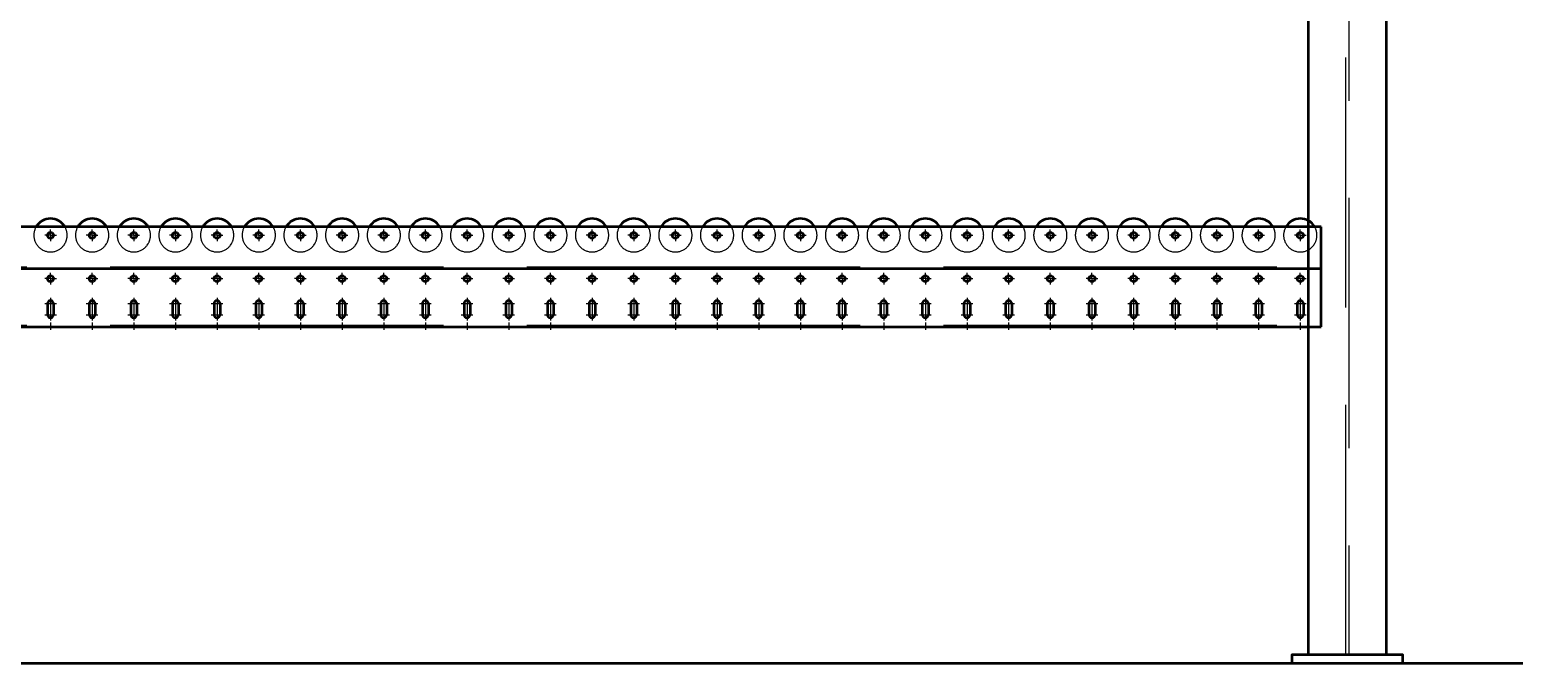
# Model space of a CAD drawing. Header units: millimetres. Extents: x 0 to 118800, y 79635 to 177025.
# Drawn here: x 63203 to 65876, y 158024 to 159164 of the extents above; entities that cross this region are included whole.
import ezdxf

# ---------------------------------------------------------------- set-up
doc = ezdxf.new("R2010")
doc.units = ezdxf.units.MM
doc.header["$LTSCALE"] = 200
for name, pattern in [('AM_DIN_F_W050', [6.25, 4.75, -1.5]), ('AM_DIN_F_W050x2', [3.125, 2.25, -0.875]), ('AM_DIN_G_W050', [13.75, 9.75, -1.5, 1, -1.5]), ('AM_DIN_G_W050x2', [6.875, 4.75, -0.875, 0.375, -0.875]), ('AM_ISO02W050x2', [3.75, 3, -0.75]), ('AM_ISO08W050x2', [9, 6, -0.75, 1.5, -0.75])]:
    doc.linetypes.add(name, pattern=pattern)
for name, color, linetype, lineweight in [('AM_0', 7, 'Continuous', 50), ('AM_0N', 7, 'Continuous', 50), ('AM_3', 6, 'AM_DIN_F_W050', 25), ('AM_3N', 6, 'AM_DIN_F_W050', 25), ('AM_7', 4, 'AM_DIN_G_W050', 25), ('AM_9', 253, 'Continuous', 0), ('AM_9N', 253, 'Continuous', 0)]:
    doc.layers.add(name, color=color, linetype=linetype, lineweight=lineweight)

# ---------------------------------------------------------------- blocks, each defined once
blk = doc.blocks.new('*U772')
at = {"layer": 'AM_0N'}
for p, q in [((0, -1087.50005), (0, 984.49995)), ((0, 984.49995), (140, 984.49995)), ((140, 984.49995), (140, -1087.50005)), ((140, -1087.50005), (0, -1087.50005))]:
    blk.add_line(p, q, dxfattribs=at)
at = {"layer": 'AM_3N', "linetype": 'AM_DIN_F_W050x2'}
for p, q in [((67.25, -1087.50005), (67.25, 984.49995)), ((72.75, 984.49995), (72.75, -1087.50005))]:
    blk.add_line(p, q, dxfattribs=at)
blk = doc.blocks.new('*U773')
at = {"layer": 'AM_0N'}
for p, q in [((-10, 1151.49995), (13, 1151.49995)), ((-10, 1142.49995), (-10, 1151.49995)), ((127, 1151.49995), (150, 1151.49995)), ((150, 1151.49995), (150, 1142.49995)), ((52, 1142.49995), (-10, 1142.49995)), ((67, 1023.49995), (67, 1127.49995)), ((73, 1127.49995), (73, 1023.49995)), ((150, 1142.49995), (88, 1142.49995)), ((-10, 1008.49995), (52, 1008.49995)), ((-10, 999.49995), (-10, 1008.49995)), ((-10, 999.49995), (150, 999.49995)), ((88, 1008.49995), (150, 1008.49995)), ((150, 1008.49995), (150, 999.49995))]:
    blk.add_line(p, q, dxfattribs=at)
for centre, start, end in [((52, 1127.49995), 0, 90), ((88, 1127.49995), 90, 180), ((52, 1023.49995), 270, 0), ((88, 1023.49995), 180, 270)]:
    blk.add_arc(centre, 15, start, end, dxfattribs=at)
at = {"layer": 'AM_9N'}
blk.add_line((13, 1151.49995), (127, 1151.49995), dxfattribs=at)
blk = doc.blocks.new('*U774')
at = {"layer": 'AM_0N'}
for p, q in [((127, 1466.49995), (13, 1466.49995)), ((13, 1466.49995), (13, 1151.49995)), ((21, 1466.49995), (21, 1151.49995)), ((119, 1466.49995), (119, 1151.49995)), ((127, 1151.49995), (127, 1466.49995)), ((13, 1151.49995), (127, 1151.49995))]:
    blk.add_line(p, q, dxfattribs=at)
blk = doc.blocks.new('trag seit hv')
at = {"layer": 'AM_0'}
for points in [[(127, 1466.49995), (170, 1466.49995), (170, 1481.49995), (-30, 1481.49995), (-30, 1466.49995), (13, 1466.49995)], [(140, 984.49995), (140, 999.49995), (0, 999.49995), (0, 984.49995)], [(0, -1087.50005), (-30, -1087.50005), (-30, -1102.50005), (170, -1102.50005), (170, -1087.50005), (140, -1087.50005)]]:
    blk.add_lwpolyline(points, dxfattribs=at)
at = {"layer": 'AM_9'}
for points in [[(13, 1466.49995), (127, 1466.49995)], [(0, 984.49995), (140, 984.49995)], [(140, -1087.50005), (0, -1087.50005)]]:
    blk.add_lwpolyline(points, dxfattribs=at)
at = {"layer": 'AM_0N'}
for name in ['*U774', '*U773', '*U772']:
    blk.add_blockref(name, (0, 0), dxfattribs=at)
blk = doc.blocks.new('*U775')
at = {"layer": 'AM_0'}
for p, q in [((5882, 42), (5882, 22)), ((5893, 42), (5893, 22))]:
    blk.add_line(p, q, dxfattribs=at)
for centre, start, end in [((5887.5, 42), 0, 180), ((5887.5, 22), 180, 0)]:
    blk.add_arc(centre, 5.5, start, end, dxfattribs=at)
at = {"layer": 'AM_7', "linetype": 'AM_DIN_G_W050x2'}
for p, q in [((5877, 42), (5898, 42)), ((5887.5, 52.5), (5887.5, 11.5)), ((5877, 22), (5898, 22))]:
    blk.add_line(p, q, dxfattribs=at)
blk = doc.blocks.new('*U825')
at = {"layer": 'AM_0'}
for p, q in [((3782, 42), (3782, 22)), ((3793, 42), (3793, 22))]:
    blk.add_line(p, q, dxfattribs=at)
for centre, start, end in [((3787.5, 42), 0, 180), ((3787.5, 22), 180, 0)]:
    blk.add_arc(centre, 5.5, start, end, dxfattribs=at)
at = {"layer": 'AM_7', "linetype": 'AM_DIN_G_W050x2'}
for p, q in [((3777, 42), (3798, 42)), ((3787.5, 52.5), (3787.5, 11.5)), ((3777, 22), (3798, 22))]:
    blk.add_line(p, q, dxfattribs=at)
blk = doc.blocks.new('*U826')
at = {"layer": 'AM_0'}
for p, q in [((3857, 42), (3857, 22)), ((3868, 42), (3868, 22))]:
    blk.add_line(p, q, dxfattribs=at)
for centre, start, end in [((3862.5, 42), 0, 180), ((3862.5, 22), 180, 0)]:
    blk.add_arc(centre, 5.5, start, end, dxfattribs=at)
at = {"layer": 'AM_7', "linetype": 'AM_DIN_G_W050x2'}
for p, q in [((3852, 42), (3873, 42)), ((3862.5, 52.5), (3862.5, 11.5)), ((3852, 22), (3873, 22))]:
    blk.add_line(p, q, dxfattribs=at)
blk = doc.blocks.new('*U827')
at = {"layer": 'AM_0'}
for p, q in [((3707, 42), (3707, 22)), ((3718, 42), (3718, 22))]:
    blk.add_line(p, q, dxfattribs=at)
for centre, start, end in [((3712.5, 42), 0, 180), ((3712.5, 22), 180, 0)]:
    blk.add_arc(centre, 5.5, start, end, dxfattribs=at)
at = {"layer": 'AM_7', "linetype": 'AM_DIN_G_W050x2'}
for p, q in [((3702, 42), (3723, 42)), ((3712.5, 52.5), (3712.5, 11.5)), ((3702, 22), (3723, 22))]:
    blk.add_line(p, q, dxfattribs=at)
blk = doc.blocks.new('*U829')
at = {"layer": 'AM_0'}
for p, q in [((4157, 42), (4157, 22)), ((4168, 42), (4168, 22))]:
    blk.add_line(p, q, dxfattribs=at)
for centre, start, end in [((4162.5, 42), 0, 180), ((4162.5, 22), 180, 0)]:
    blk.add_arc(centre, 5.5, start, end, dxfattribs=at)
at = {"layer": 'AM_7', "linetype": 'AM_DIN_G_W050x2'}
for p, q in [((4152, 42), (4173, 42)), ((4162.5, 52.5), (4162.5, 11.5)), ((4152, 22), (4173, 22))]:
    blk.add_line(p, q, dxfattribs=at)
blk = doc.blocks.new('*U830')
at = {"layer": 'AM_0'}
for p, q in [((4082, 42), (4082, 22)), ((4093, 42), (4093, 22))]:
    blk.add_line(p, q, dxfattribs=at)
for centre, start, end in [((4087.5, 42), 0, 180), ((4087.5, 22), 180, 0)]:
    blk.add_arc(centre, 5.5, start, end, dxfattribs=at)
at = {"layer": 'AM_7', "linetype": 'AM_DIN_G_W050x2'}
for p, q in [((4077, 42), (4098, 42)), ((4087.5, 52.5), (4087.5, 11.5)), ((4077, 22), (4098, 22))]:
    blk.add_line(p, q, dxfattribs=at)
blk = doc.blocks.new('*U831')
at = {"layer": 'AM_0'}
for p, q in [((3932, 42), (3932, 22)), ((3943, 42), (3943, 22))]:
    blk.add_line(p, q, dxfattribs=at)
for centre, start, end in [((3937.5, 42), 0, 180), ((3937.5, 22), 180, 0)]:
    blk.add_arc(centre, 5.5, start, end, dxfattribs=at)
at = {"layer": 'AM_7', "linetype": 'AM_DIN_G_W050x2'}
for p, q in [((3927, 42), (3948, 42)), ((3937.5, 52.5), (3937.5, 11.5)), ((3927, 22), (3948, 22))]:
    blk.add_line(p, q, dxfattribs=at)
blk = doc.blocks.new('*U832')
at = {"layer": 'AM_0'}
for p, q in [((4007, 42), (4007, 22)), ((4018, 42), (4018, 22))]:
    blk.add_line(p, q, dxfattribs=at)
for centre, start, end in [((4012.5, 42), 0, 180), ((4012.5, 22), 180, 0)]:
    blk.add_arc(centre, 5.5, start, end, dxfattribs=at)
at = {"layer": 'AM_7', "linetype": 'AM_DIN_G_W050x2'}
for p, q in [((4002, 42), (4023, 42)), ((4012.5, 52.5), (4012.5, 11.5)), ((4002, 22), (4023, 22))]:
    blk.add_line(p, q, dxfattribs=at)
blk = doc.blocks.new('*U833')
at = {"layer": 'AM_0'}
for p, q in [((4532, 42), (4532, 22)), ((4543, 42), (4543, 22))]:
    blk.add_line(p, q, dxfattribs=at)
for centre, start, end in [((4537.5, 42), 0, 180), ((4537.5, 22), 180, 0)]:
    blk.add_arc(centre, 5.5, start, end, dxfattribs=at)
at = {"layer": 'AM_7', "linetype": 'AM_DIN_G_W050x2'}
for p, q in [((4527, 42), (4548, 42)), ((4537.5, 52.5), (4537.5, 11.5)), ((4527, 22), (4548, 22))]:
    blk.add_line(p, q, dxfattribs=at)
blk = doc.blocks.new('*U834')
at = {"layer": 'AM_0'}
for p, q in [((4382, 42), (4382, 22)), ((4393, 42), (4393, 22))]:
    blk.add_line(p, q, dxfattribs=at)
for centre, start, end in [((4387.5, 42), 0, 180), ((4387.5, 22), 180, 0)]:
    blk.add_arc(centre, 5.5, start, end, dxfattribs=at)
at = {"layer": 'AM_7', "linetype": 'AM_DIN_G_W050x2'}
for p, q in [((4377, 42), (4398, 42)), ((4387.5, 52.5), (4387.5, 11.5)), ((4377, 22), (4398, 22))]:
    blk.add_line(p, q, dxfattribs=at)
blk = doc.blocks.new('*U835')
at = {"layer": 'AM_0'}
for p, q in [((4457, 42), (4457, 22)), ((4468, 42), (4468, 22))]:
    blk.add_line(p, q, dxfattribs=at)
for centre, start, end in [((4462.5, 42), 0, 180), ((4462.5, 22), 180, 0)]:
    blk.add_arc(centre, 5.5, start, end, dxfattribs=at)
at = {"layer": 'AM_7', "linetype": 'AM_DIN_G_W050x2'}
for p, q in [((4452, 42), (4473, 42)), ((4462.5, 52.5), (4462.5, 11.5)), ((4452, 22), (4473, 22))]:
    blk.add_line(p, q, dxfattribs=at)
blk = doc.blocks.new('*U836')
at = {"layer": 'AM_0'}
for p, q in [((4307, 42), (4307, 22)), ((4318, 42), (4318, 22))]:
    blk.add_line(p, q, dxfattribs=at)
for centre, start, end in [((4312.5, 42), 0, 180), ((4312.5, 22), 180, 0)]:
    blk.add_arc(centre, 5.5, start, end, dxfattribs=at)
at = {"layer": 'AM_7', "linetype": 'AM_DIN_G_W050x2'}
for p, q in [((4302, 42), (4323, 42)), ((4312.5, 52.5), (4312.5, 11.5)), ((4302, 22), (4323, 22))]:
    blk.add_line(p, q, dxfattribs=at)
blk = doc.blocks.new('*U837')
at = {"layer": 'AM_0'}
for p, q in [((4232, 42), (4232, 22)), ((4243, 42), (4243, 22))]:
    blk.add_line(p, q, dxfattribs=at)
for centre, start, end in [((4237.5, 42), 0, 180), ((4237.5, 22), 180, 0)]:
    blk.add_arc(centre, 5.5, start, end, dxfattribs=at)
at = {"layer": 'AM_7', "linetype": 'AM_DIN_G_W050x2'}
for p, q in [((4227, 42), (4248, 42)), ((4237.5, 52.5), (4237.5, 11.5)), ((4227, 22), (4248, 22))]:
    blk.add_line(p, q, dxfattribs=at)
blk = doc.blocks.new('*U838')
at = {"layer": 'AM_0'}
for p, q in [((5207, 42), (5207, 22)), ((5218, 42), (5218, 22))]:
    blk.add_line(p, q, dxfattribs=at)
for centre, start, end in [((5212.5, 42), 0, 180), ((5212.5, 22), 180, 0)]:
    blk.add_arc(centre, 5.5, start, end, dxfattribs=at)
at = {"layer": 'AM_7', "linetype": 'AM_DIN_G_W050x2'}
for p, q in [((5202, 42), (5223, 42)), ((5212.5, 52.5), (5212.5, 11.5)), ((5202, 22), (5223, 22))]:
    blk.add_line(p, q, dxfattribs=at)
blk = doc.blocks.new('*U839')
at = {"layer": 'AM_0'}
for p, q in [((4757, 42), (4757, 22)), ((4768, 42), (4768, 22))]:
    blk.add_line(p, q, dxfattribs=at)
for centre, start, end in [((4762.5, 42), 0, 180), ((4762.5, 22), 180, 0)]:
    blk.add_arc(centre, 5.5, start, end, dxfattribs=at)
at = {"layer": 'AM_7', "linetype": 'AM_DIN_G_W050x2'}
for p, q in [((4752, 42), (4773, 42)), ((4762.5, 52.5), (4762.5, 11.5)), ((4752, 22), (4773, 22))]:
    blk.add_line(p, q, dxfattribs=at)
blk = doc.blocks.new('*U840')
at = {"layer": 'AM_0'}
for p, q in [((4607, 42), (4607, 22)), ((4618, 42), (4618, 22))]:
    blk.add_line(p, q, dxfattribs=at)
for centre, start, end in [((4612.5, 42), 0, 180), ((4612.5, 22), 180, 0)]:
    blk.add_arc(centre, 5.5, start, end, dxfattribs=at)
at = {"layer": 'AM_7', "linetype": 'AM_DIN_G_W050x2'}
for p, q in [((4602, 42), (4623, 42)), ((4612.5, 52.5), (4612.5, 11.5)), ((4602, 22), (4623, 22))]:
    blk.add_line(p, q, dxfattribs=at)
blk = doc.blocks.new('*U841')
at = {"layer": 'AM_0'}
for p, q in [((4682, 42), (4682, 22)), ((4693, 42), (4693, 22))]:
    blk.add_line(p, q, dxfattribs=at)
for centre, start, end in [((4687.5, 42), 0, 180), ((4687.5, 22), 180, 0)]:
    blk.add_arc(centre, 5.5, start, end, dxfattribs=at)
at = {"layer": 'AM_7', "linetype": 'AM_DIN_G_W050x2'}
for p, q in [((4677, 42), (4698, 42)), ((4687.5, 52.5), (4687.5, 11.5)), ((4677, 22), (4698, 22))]:
    blk.add_line(p, q, dxfattribs=at)
blk = doc.blocks.new('*U842')
at = {"layer": 'AM_0'}
for p, q in [((4682, 42), (4682, 22)), ((4693, 42), (4693, 22))]:
    blk.add_line(p, q, dxfattribs=at)
for centre, start, end in [((4687.5, 42), 0, 180), ((4687.5, 22), 180, 0)]:
    blk.add_arc(centre, 5.5, start, end, dxfattribs=at)
at = {"layer": 'AM_7', "linetype": 'AM_DIN_G_W050x2'}
for p, q in [((4677, 42), (4698, 42)), ((4687.5, 52.5), (4687.5, 11.5)), ((4677, 22), (4698, 22))]:
    blk.add_line(p, q, dxfattribs=at)
blk = doc.blocks.new('*U843')
at = {"layer": 'AM_0'}
for p, q in [((4832, 42), (4832, 22)), ((4843, 42), (4843, 22))]:
    blk.add_line(p, q, dxfattribs=at)
for centre, start, end in [((4837.5, 42), 0, 180), ((4837.5, 22), 180, 0)]:
    blk.add_arc(centre, 5.5, start, end, dxfattribs=at)
at = {"layer": 'AM_7', "linetype": 'AM_DIN_G_W050x2'}
for p, q in [((4827, 42), (4848, 42)), ((4837.5, 52.5), (4837.5, 11.5)), ((4827, 22), (4848, 22))]:
    blk.add_line(p, q, dxfattribs=at)
blk = doc.blocks.new('*U844')
at = {"layer": 'AM_0'}
for p, q in [((5132, 42), (5132, 22)), ((5143, 42), (5143, 22))]:
    blk.add_line(p, q, dxfattribs=at)
for centre, start, end in [((5137.5, 42), 0, 180), ((5137.5, 22), 180, 0)]:
    blk.add_arc(centre, 5.5, start, end, dxfattribs=at)
at = {"layer": 'AM_7', "linetype": 'AM_DIN_G_W050x2'}
for p, q in [((5127, 42), (5148, 42)), ((5137.5, 52.5), (5137.5, 11.5)), ((5127, 22), (5148, 22))]:
    blk.add_line(p, q, dxfattribs=at)
blk = doc.blocks.new('*U845')
at = {"layer": 'AM_0'}
for p, q in [((4982, 42), (4982, 22)), ((4993, 42), (4993, 22))]:
    blk.add_line(p, q, dxfattribs=at)
for centre, start, end in [((4987.5, 42), 0, 180), ((4987.5, 22), 180, 0)]:
    blk.add_arc(centre, 5.5, start, end, dxfattribs=at)
at = {"layer": 'AM_7', "linetype": 'AM_DIN_G_W050x2'}
for p, q in [((4977, 42), (4998, 42)), ((4987.5, 52.5), (4987.5, 11.5)), ((4977, 22), (4998, 22))]:
    blk.add_line(p, q, dxfattribs=at)
blk = doc.blocks.new('*U846')
at = {"layer": 'AM_0'}
for p, q in [((4907, 42), (4907, 22)), ((4918, 42), (4918, 22))]:
    blk.add_line(p, q, dxfattribs=at)
for centre, start, end in [((4912.5, 42), 0, 180), ((4912.5, 22), 180, 0)]:
    blk.add_arc(centre, 5.5, start, end, dxfattribs=at)
at = {"layer": 'AM_7', "linetype": 'AM_DIN_G_W050x2'}
for p, q in [((4902, 42), (4923, 42)), ((4912.5, 52.5), (4912.5, 11.5)), ((4902, 22), (4923, 22))]:
    blk.add_line(p, q, dxfattribs=at)
blk = doc.blocks.new('*U847')
at = {"layer": 'AM_0'}
for p, q in [((5057, 42), (5057, 22)), ((5068, 42), (5068, 22))]:
    blk.add_line(p, q, dxfattribs=at)
for centre, start, end in [((5062.5, 42), 0, 180), ((5062.5, 22), 180, 0)]:
    blk.add_arc(centre, 5.5, start, end, dxfattribs=at)
at = {"layer": 'AM_7', "linetype": 'AM_DIN_G_W050x2'}
for p, q in [((5052, 42), (5073, 42)), ((5062.5, 52.5), (5062.5, 11.5)), ((5052, 22), (5073, 22))]:
    blk.add_line(p, q, dxfattribs=at)
blk = doc.blocks.new('*U848')
at = {"layer": 'AM_0'}
for p, q in [((5507, 42), (5507, 22)), ((5518, 42), (5518, 22))]:
    blk.add_line(p, q, dxfattribs=at)
for centre, start, end in [((5512.5, 42), 0, 180), ((5512.5, 22), 180, 0)]:
    blk.add_arc(centre, 5.5, start, end, dxfattribs=at)
at = {"layer": 'AM_7', "linetype": 'AM_DIN_G_W050x2'}
for p, q in [((5502, 42), (5523, 42)), ((5512.5, 52.5), (5512.5, 11.5)), ((5502, 22), (5523, 22))]:
    blk.add_line(p, q, dxfattribs=at)
blk = doc.blocks.new('*U849')
at = {"layer": 'AM_0'}
for p, q in [((5432, 42), (5432, 22)), ((5443, 42), (5443, 22))]:
    blk.add_line(p, q, dxfattribs=at)
for centre, start, end in [((5437.5, 42), 0, 180), ((5437.5, 22), 180, 0)]:
    blk.add_arc(centre, 5.5, start, end, dxfattribs=at)
at = {"layer": 'AM_7', "linetype": 'AM_DIN_G_W050x2'}
for p, q in [((5427, 42), (5448, 42)), ((5437.5, 52.5), (5437.5, 11.5)), ((5427, 22), (5448, 22))]:
    blk.add_line(p, q, dxfattribs=at)
blk = doc.blocks.new('*U850')
at = {"layer": 'AM_0'}
for p, q in [((5357, 42), (5357, 22)), ((5368, 42), (5368, 22))]:
    blk.add_line(p, q, dxfattribs=at)
for centre, start, end in [((5362.5, 42), 0, 180), ((5362.5, 22), 180, 0)]:
    blk.add_arc(centre, 5.5, start, end, dxfattribs=at)
at = {"layer": 'AM_7', "linetype": 'AM_DIN_G_W050x2'}
for p, q in [((5352, 42), (5373, 42)), ((5362.5, 52.5), (5362.5, 11.5)), ((5352, 22), (5373, 22))]:
    blk.add_line(p, q, dxfattribs=at)
blk = doc.blocks.new('*U851')
at = {"layer": 'AM_0'}
for p, q in [((5282, 42), (5282, 22)), ((5293, 42), (5293, 22))]:
    blk.add_line(p, q, dxfattribs=at)
for centre, start, end in [((5287.5, 42), 0, 180), ((5287.5, 22), 180, 0)]:
    blk.add_arc(centre, 5.5, start, end, dxfattribs=at)
at = {"layer": 'AM_7', "linetype": 'AM_DIN_G_W050x2'}
for p, q in [((5277, 42), (5298, 42)), ((5287.5, 52.5), (5287.5, 11.5)), ((5277, 22), (5298, 22))]:
    blk.add_line(p, q, dxfattribs=at)
blk = doc.blocks.new('*U852')
at = {"layer": 'AM_0'}
for p, q in [((5657, 42), (5657, 22)), ((5668, 42), (5668, 22))]:
    blk.add_line(p, q, dxfattribs=at)
for centre, start, end in [((5662.5, 42), 0, 180), ((5662.5, 22), 180, 0)]:
    blk.add_arc(centre, 5.5, start, end, dxfattribs=at)
at = {"layer": 'AM_7', "linetype": 'AM_DIN_G_W050x2'}
for p, q in [((5652, 42), (5673, 42)), ((5662.5, 52.5), (5662.5, 11.5)), ((5652, 22), (5673, 22))]:
    blk.add_line(p, q, dxfattribs=at)
blk = doc.blocks.new('*U853')
at = {"layer": 'AM_0'}
for p, q in [((5582, 42), (5582, 22)), ((5593, 42), (5593, 22))]:
    blk.add_line(p, q, dxfattribs=at)
for centre, start, end in [((5587.5, 42), 0, 180), ((5587.5, 22), 180, 0)]:
    blk.add_arc(centre, 5.5, start, end, dxfattribs=at)
at = {"layer": 'AM_7', "linetype": 'AM_DIN_G_W050x2'}
for p, q in [((5577, 42), (5598, 42)), ((5587.5, 52.5), (5587.5, 11.5)), ((5577, 22), (5598, 22))]:
    blk.add_line(p, q, dxfattribs=at)
blk = doc.blocks.new('*U854')
at = {"layer": 'AM_0'}
for p, q in [((5807, 42), (5807, 22)), ((5818, 42), (5818, 22))]:
    blk.add_line(p, q, dxfattribs=at)
for centre, start, end in [((5812.5, 42), 0, 180), ((5812.5, 22), 180, 0)]:
    blk.add_arc(centre, 5.5, start, end, dxfattribs=at)
at = {"layer": 'AM_7', "linetype": 'AM_DIN_G_W050x2'}
for p, q in [((5802, 42), (5823, 42)), ((5812.5, 52.5), (5812.5, 11.5)), ((5802, 22), (5823, 22))]:
    blk.add_line(p, q, dxfattribs=at)
blk = doc.blocks.new('*U855')
at = {"layer": 'AM_0'}
for p, q in [((5732, 42), (5732, 22)), ((5743, 42), (5743, 22))]:
    blk.add_line(p, q, dxfattribs=at)
for centre, start, end in [((5737.5, 42), 0, 180), ((5737.5, 22), 180, 0)]:
    blk.add_arc(centre, 5.5, start, end, dxfattribs=at)
at = {"layer": 'AM_7', "linetype": 'AM_DIN_G_W050x2'}
for p, q in [((5727, 42), (5748, 42)), ((5737.5, 52.5), (5737.5, 11.5)), ((5727, 22), (5748, 22))]:
    blk.add_line(p, q, dxfattribs=at)
blk = doc.blocks.new('*U856')
at = {"layer": 'AM_0'}
for p, q in [((5957, 42), (5957, 22)), ((5968, 42), (5968, 22))]:
    blk.add_line(p, q, dxfattribs=at)
for centre, start, end in [((5962.5, 42), 0, 180), ((5962.5, 22), 180, 0)]:
    blk.add_arc(centre, 5.5, start, end, dxfattribs=at)
at = {"layer": 'AM_7', "linetype": 'AM_DIN_G_W050x2'}
for p, q in [((5952, 42), (5973, 42)), ((5962.5, 52.5), (5962.5, 11.5)), ((5952, 22), (5973, 22))]:
    blk.add_line(p, q, dxfattribs=at)
blk = doc.blocks.new('Rolle')
at = {"layer": 'AM_0'}
blk.add_arc((0, 0), 30, 30, 150, dxfattribs=at)
at = {"layer": 'AM_3'}
for start, end in [(150, 330), (330, 30)]:
    blk.add_arc((0, 0), 30, start, end, dxfattribs=at)
blk = doc.blocks.new('Rollenförderer Seitenteil 600054KFBT2')
blk.add_line((6000, 0), (6000, 180))
at = {"layer": 'AM_0'}
for p, q in [((6000, 180), (70, 180)), ((70, 105), (6000, 105)), ((70, 0), (6000, 0))]:
    blk.add_line(p, q, dxfattribs=at)
for centre in [(3712.5, 165), (3787.5, 165), (3862.5, 165), (3937.5, 165), (4012.5, 165), (4087.5, 165), (4162.5, 165), (4237.5, 165), (4312.5, 165), (4387.5, 165), (4462.5, 165), (4537.5, 165), (4612.5, 165), (4687.5, 165), (4762.5, 165), (4837.5, 165), (4912.5, 165), (4987.5, 165), (5062.5, 165), (5137.5, 165), (5212.5, 165), (5287.5, 165), (5362.5, 165), (5437.5, 165), (5512.5, 165), (5587.5, 165), (5662.5, 165), (5737.5, 165), (5812.5, 165), (5887.5, 165), (5962.5, 165), (3712.5, 87), (3787.5, 87), (3862.5, 87), (3937.5, 87), (4012.5, 87), (4087.5, 87), (4162.5, 87), (4237.5, 87), (4312.5, 87), (4387.5, 87), (4462.5, 87), (4537.5, 87), (4612.5, 87), (4687.5, 87), (4762.5, 87), (4837.5, 87), (4912.5, 87), (4987.5, 87), (5062.5, 87), (5137.5, 87), (5212.5, 87), (5287.5, 87), (5362.5, 87), (5437.5, 87), (5512.5, 87), (5587.5, 87), (5662.5, 87), (5737.5, 87), (5812.5, 87), (5887.5, 87), (5962.5, 87)]:
    blk.add_circle(centre, 5.5, dxfattribs=at)
at = {"layer": 'AM_3', "linetype": 'AM_ISO02W050x2'}
for p, q in [((70, 108), (6000, 108)), ((70, 3), (6000, 3))]:
    blk.add_line(p, q, dxfattribs=at)
at = {"layer": 'AM_7', "linetype": 'AM_ISO08W050x2'}
for p, q in [((3712.5, 165), (3702, 165)), ((3712.5, 165), (3712.5, 175.5)), ((3712.5, 165), (3723, 165)), ((3712.5, 165), (3712.5, 154.5)), ((3787.5, 165), (3777, 165)), ((3787.5, 165), (3787.5, 175.5)), ((3787.5, 165), (3798, 165)), ((3787.5, 165), (3787.5, 154.5)), ((3862.5, 165), (3852, 165)), ((3862.5, 165), (3862.5, 175.5)), ((3862.5, 165), (3873, 165)), ((3862.5, 165), (3862.5, 154.5)), ((3937.5, 165), (3927, 165)), ((3937.5, 165), (3937.5, 175.5)), ((3937.5, 165), (3948, 165)), ((3937.5, 165), (3937.5, 154.5)), ((4012.5, 165), (4002, 165)), ((4012.5, 165), (4012.5, 175.5)), ((4012.5, 165), (4023, 165)), ((4012.5, 165), (4012.5, 154.5)), ((4087.5, 165), (4077, 165)), ((4087.5, 165), (4087.5, 175.5)), ((4087.5, 165), (4098, 165)), ((4087.5, 165), (4087.5, 154.5)), ((4162.5, 165), (4152, 165)), ((4162.5, 165), (4162.5, 175.5)), ((4162.5, 165), (4173, 165)), ((4162.5, 165), (4162.5, 154.5)), ((4237.5, 165), (4227, 165)), ((4237.5, 165), (4237.5, 175.5)), ((4237.5, 165), (4248, 165)), ((4237.5, 165), (4237.5, 154.5)), ((4312.5, 165), (4302, 165)), ((4312.5, 165), (4312.5, 175.5)), ((4312.5, 165), (4323, 165)), ((4312.5, 165), (4312.5, 154.5)), ((4387.5, 165), (4377, 165)), ((4387.5, 165), (4387.5, 175.5)), ((4387.5, 165), (4398, 165)), ((4387.5, 165), (4387.5, 154.5)), ((4462.5, 165), (4452, 165)), ((4462.5, 165), (4462.5, 175.5)), ((4462.5, 165), (4473, 165)), ((4462.5, 165), (4462.5, 154.5)), ((4537.5, 165), (4527, 165)), ((4537.5, 165), (4537.5, 175.5)), ((4537.5, 165), (4548, 165)), ((4537.5, 165), (4537.5, 154.5)), ((4612.5, 165), (4602, 165)), ((4612.5, 165), (4612.5, 175.5)), ((4612.5, 165), (4623, 165)), ((4612.5, 165), (4612.5, 154.5)), ((4687.5, 165), (4677, 165)), ((4687.5, 165), (4687.5, 175.5)), ((4687.5, 165), (4698, 165)), ((4687.5, 165), (4687.5, 154.5)), ((4762.5, 165), (4752, 165)), ((4762.5, 165), (4762.5, 175.5)), ((4762.5, 165), (4773, 165)), ((4762.5, 165), (4762.5, 154.5)), ((4837.5, 165), (4827, 165)), ((4837.5, 165), (4837.5, 175.5)), ((4837.5, 165), (4848, 165)), ((4837.5, 165), (4837.5, 154.5)), ((4912.5, 165), (4902, 165)), ((4912.5, 165), (4912.5, 175.5)), ((4912.5, 165), (4923, 165)), ((4912.5, 165), (4912.5, 154.5)), ((4987.5, 165), (4977, 165)), ((4987.5, 165), (4987.5, 175.5)), ((4987.5, 165), (4998, 165)), ((4987.5, 165), (4987.5, 154.5)), ((5062.5, 165), (5052, 165)), ((5062.5, 165), (5062.5, 175.5)), ((5062.5, 165), (5062.5, 154.5)), ((5062.5, 165), (5073, 165)), ((5137.5, 165), (5127, 165)), ((5137.5, 165), (5137.5, 175.5)), ((5137.5, 165), (5148, 165)), ((5137.5, 165), (5137.5, 154.5)), ((5212.5, 165), (5202, 165)), ((5212.5, 165), (5212.5, 175.5)), ((5212.5, 165), (5223, 165)), ((5212.5, 165), (5212.5, 154.5)), ((5287.5, 165), (5277, 165)), ((5287.5, 165), (5287.5, 175.5)), ((5287.5, 165), (5287.5, 154.5)), ((5287.5, 165), (5298, 165)), ((5362.5, 165), (5352, 165)), ((5362.5, 165), (5362.5, 175.5)), ((5362.5, 165), (5373, 165)), ((5362.5, 165), (5362.5, 154.5)), ((5437.5, 165), (5427, 165)), ((5437.5, 165), (5437.5, 175.5)), ((5437.5, 165), (5448, 165)), ((5437.5, 165), (5437.5, 154.5)), ((5512.5, 165), (5502, 165)), ((5512.5, 165), (5512.5, 175.5)), ((5512.5, 165), (5523, 165)), ((5512.5, 165), (5512.5, 154.5)), ((5587.5, 165), (5577, 165)), ((5587.5, 165), (5587.5, 175.5)), ((5587.5, 165), (5587.5, 154.5)), ((5587.5, 165), (5598, 165)), ((5662.5, 165), (5652, 165)), ((5662.5, 165), (5662.5, 175.5)), ((5662.5, 165), (5662.5, 154.5)), ((5662.5, 165), (5673, 165)), ((5737.5, 165), (5727, 165)), ((5737.5, 165), (5737.5, 175.5)), ((5737.5, 165), (5737.5, 154.5)), ((5737.5, 165), (5748, 165)), ((5812.5, 165), (5802, 165)), ((5812.5, 165), (5812.5, 175.5)), ((5812.5, 165), (5823, 165)), ((5812.5, 165), (5812.5, 154.5)), ((5887.5, 165), (5877, 165)), ((5887.5, 165), (5887.5, 175.5)), ((5887.5, 165), (5898, 165)), ((5887.5, 165), (5887.5, 154.5)), ((5962.5, 165), (5952, 165)), ((5962.5, 165), (5962.5, 175.5)), ((5962.5, 165), (5973, 165)), ((5962.5, 165), (5962.5, 154.5)), ((3712.5, 87), (3702, 87)), ((3712.5, 87), (3712.5, 97.5)), ((3712.5, 87), (3712.5, 76.5)), ((3712.5, 87), (3723, 87)), ((3787.5, 87), (3777, 87)), ((3787.5, 87), (3787.5, 97.5)), ((3787.5, 87), (3787.5, 76.5)), ((3787.5, 87), (3798, 87)), ((3862.5, 87), (3852, 87)), ((3862.5, 87), (3862.5, 97.5)), ((3862.5, 87), (3862.5, 76.5)), ((3862.5, 87), (3873, 87)), ((3937.5, 87), (3927, 87)), ((3937.5, 87), (3937.5, 97.5)), ((3937.5, 87), (3948, 87)), ((3937.5, 87), (3937.5, 76.5)), ((4012.5, 87), (4002, 87)), ((4012.5, 87), (4012.5, 97.5)), ((4012.5, 87), (4012.5, 76.5)), ((4012.5, 87), (4023, 87)), ((4087.5, 87), (4077, 87)), ((4087.5, 87), (4087.5, 97.5)), ((4087.5, 87), (4098, 87)), ((4087.5, 87), (4087.5, 76.5)), ((4162.5, 87), (4152, 87)), ((4162.5, 87), (4162.5, 97.5)), ((4162.5, 87), (4173, 87)), ((4162.5, 87), (4162.5, 76.5)), ((4237.5, 87), (4227, 87)), ((4237.5, 87), (4237.5, 97.5)), ((4237.5, 87), (4237.5, 76.5)), ((4237.5, 87), (4248, 87)), ((4312.5, 87), (4302, 87)), ((4312.5, 87), (4312.5, 97.5)), ((4312.5, 87), (4312.5, 76.5)), ((4312.5, 87), (4323, 87)), ((4387.5, 87), (4377, 87)), ((4387.5, 87), (4387.5, 97.5)), ((4387.5, 87), (4387.5, 76.5)), ((4387.5, 87), (4398, 87)), ((4462.5, 87), (4452, 87)), ((4462.5, 87), (4462.5, 97.5)), ((4462.5, 87), (4462.5, 76.5)), ((4462.5, 87), (4473, 87)), ((4537.5, 87), (4527, 87)), ((4537.5, 87), (4537.5, 97.5)), ((4537.5, 87), (4537.5, 76.5)), ((4537.5, 87), (4548, 87)), ((4612.5, 87), (4602, 87)), ((4612.5, 87), (4612.5, 97.5)), ((4612.5, 87), (4612.5, 76.5)), ((4612.5, 87), (4623, 87)), ((4687.5, 87), (4677, 87)), ((4687.5, 87), (4687.5, 97.5)), ((4687.5, 87), (4687.5, 76.5)), ((4687.5, 87), (4698, 87)), ((4762.5, 87), (4752, 87)), ((4762.5, 87), (4762.5, 97.5)), ((4762.5, 87), (4762.5, 76.5)), ((4762.5, 87), (4773, 87)), ((4837.5, 87), (4827, 87)), ((4837.5, 87), (4837.5, 97.5)), ((4837.5, 87), (4837.5, 76.5)), ((4837.5, 87), (4848, 87)), ((4912.5, 87), (4902, 87)), ((4912.5, 87), (4912.5, 97.5)), ((4912.5, 87), (4912.5, 76.5)), ((4912.5, 87), (4923, 87)), ((4987.5, 87), (4977, 87)), ((4987.5, 87), (4987.5, 97.5)), ((4987.5, 87), (4998, 87)), ((4987.5, 87), (4987.5, 76.5)), ((5062.5, 87), (5052, 87)), ((5062.5, 87), (5062.5, 97.5)), ((5062.5, 87), (5062.5, 76.5)), ((5062.5, 87), (5073, 87)), ((5137.5, 87), (5127, 87)), ((5137.5, 87), (5137.5, 97.5)), ((5137.5, 87), (5137.5, 76.5)), ((5137.5, 87), (5148, 87)), ((5212.5, 87), (5202, 87)), ((5212.5, 87), (5212.5, 97.5)), ((5212.5, 87), (5223, 87)), ((5212.5, 87), (5212.5, 76.5)), ((5287.5, 87), (5277, 87)), ((5287.5, 87), (5287.5, 97.5)), ((5287.5, 87), (5287.5, 76.5)), ((5287.5, 87), (5298, 87)), ((5362.5, 87), (5352, 87)), ((5362.5, 87), (5362.5, 97.5)), ((5362.5, 87), (5373, 87)), ((5362.5, 87), (5362.5, 76.5)), ((5437.5, 87), (5427, 87)), ((5437.5, 87), (5437.5, 97.5)), ((5437.5, 87), (5437.5, 76.5)), ((5437.5, 87), (5448, 87)), ((5512.5, 87), (5502, 87)), ((5512.5, 87), (5512.5, 97.5)), ((5512.5, 87), (5523, 87)), ((5512.5, 87), (5512.5, 76.5)), ((5587.5, 87), (5577, 87)), ((5587.5, 87), (5587.5, 97.5)), ((5587.5, 87), (5598, 87)), ((5587.5, 87), (5587.5, 76.5)), ((5662.5, 87), (5652, 87)), ((5662.5, 87), (5662.5, 97.5)), ((5662.5, 87), (5673, 87)), ((5662.5, 87), (5662.5, 76.5)), ((5737.5, 87), (5727, 87)), ((5737.5, 87), (5737.5, 97.5)), ((5737.5, 87), (5737.5, 76.5)), ((5737.5, 87), (5748, 87)), ((5812.5, 87), (5802, 87)), ((5812.5, 87), (5812.5, 97.5)), ((5812.5, 87), (5812.5, 76.5)), ((5812.5, 87), (5823, 87)), ((5887.5, 87), (5877, 87)), ((5887.5, 87), (5887.5, 97.5)), ((5887.5, 87), (5887.5, 76.5)), ((5887.5, 87), (5898, 87)), ((5962.5, 87), (5952, 87)), ((5962.5, 87), (5962.5, 97.5)), ((5962.5, 87), (5962.5, 76.5)), ((5962.5, 87), (5973, 87)), ((3712.5, 8), (3712.5, -5)), ((3787.5, 8), (3787.5, -5)), ((3862.5, 8), (3862.5, -5)), ((3937.5, 8), (3937.5, -5)), ((4012.5, 8), (4012.5, -5)), ((4087.5, 8), (4087.5, -5)), ((4162.5, 8), (4162.5, -5)), ((4237.5, 8), (4237.5, -5)), ((4312.5, 8), (4312.5, -5)), ((4387.5, 8), (4387.5, -5)), ((4462.5, 8), (4462.5, -5)), ((4537.5, 8), (4537.5, -5)), ((4612.5, 8), (4612.5, -5)), ((4837.5, 8), (4837.5, -5)), ((4912.5, 8), (4912.5, -5)), ((4987.5, 8), (4987.5, -5)), ((5062.5, 8), (5062.5, -5)), ((5137.5, 8), (5137.5, -5)), ((5212.5, 8), (5212.5, -5)), ((5287.5, 8), (5287.5, -5)), ((5362.5, 8), (5362.5, -5)), ((5437.5, 8), (5437.5, -5)), ((5512.5, 8), (5512.5, -5)), ((5587.5, 8), (5587.5, -5)), ((5662.5, 8), (5662.5, -5)), ((5737.5, 8), (5737.5, -5)), ((5812.5, 8), (5812.5, -5)), ((5887.5, 8), (5887.5, -5)), ((5962.5, 8), (5962.5, -5))]:
    blk.add_line(p, q, dxfattribs=at)
at = {"layer": 'AM_0'}
for name, p in [('Rolle', (3712.5, 165)), ('Rolle', (3787.5, 165)), ('Rolle', (3862.5, 165)), ('Rolle', (3937.5, 165)), ('Rolle', (4012.5, 165)), ('Rolle', (4087.5, 165)), ('Rolle', (4162.5, 165)), ('Rolle', (4237.5, 165)), ('Rolle', (4312.5, 165)), ('Rolle', (4387.5, 165)), ('Rolle', (4462.5, 165)), ('Rolle', (4537.5, 165)), ('Rolle', (4612.5, 165)), ('Rolle', (4687.5, 165)), ('Rolle', (4762.5, 165)), ('Rolle', (4837.5, 165)), ('Rolle', (4912.5, 165)), ('Rolle', (4987.5, 165)), ('Rolle', (5062.5, 165)), ('Rolle', (5137.5, 165)), ('Rolle', (5212.5, 165)), ('Rolle', (5287.5, 165)), ('Rolle', (5362.5, 165)), ('Rolle', (5437.5, 165)), ('Rolle', (5512.5, 165)), ('Rolle', (5587.5, 165)), ('Rolle', (5662.5, 165)), ('Rolle', (5737.5, 165)), ('Rolle', (5812.5, 165)), ('Rolle', (5887.5, 165)), ('Rolle', (5962.5, 165)), ('*U827', (0, 0)), ('*U825', (0, 0)), ('*U826', (0, 0)), ('*U831', (0, 0)), ('*U832', (0, 0)), ('*U830', (0, 0)), ('*U829', (0, 0)), ('*U837', (0, 0)), ('*U836', (0, 0)), ('*U834', (0, 0)), ('*U835', (0, 0)), ('*U833', (0, 0)), ('*U840', (0, 0)), ('*U841', (0, 0)), ('*U842', (0, 0)), ('*U839', (0, 0)), ('*U843', (0, 0)), ('*U846', (0, 0)), ('*U845', (0, 0)), ('*U847', (0, 0)), ('*U844', (0, 0)), ('*U838', (0, 0)), ('*U851', (0, 0)), ('*U850', (0, 0)), ('*U849', (0, 0)), ('*U848', (0, 0)), ('*U853', (0, 0)), ('*U852', (0, 0)), ('*U855', (0, 0)), ('*U854', (0, 0)), ('*U775', (0, 0)), ('*U856', (0, 0))]:
    blk.add_blockref(name, p, dxfattribs=at)

msp = doc.modelspace()

# ---------------------------------------------------------------- linework, layer by layer
at = {"layer": 'AM_0'}
msp.add_line((37244.6, 158024.4), (102562.3, 158024.4), dxfattribs=at)

# ---------------------------------------------------------------- block references
for name, p in [('trag seit hv', (65505.6, 159126.9)), ('Rollenförderer Seitenteil 600054KFBT2', (59528.3, 158629.4))]:
    msp.add_blockref(name, p, dxfattribs=at)

doc.saveas('drawing.dxf')
